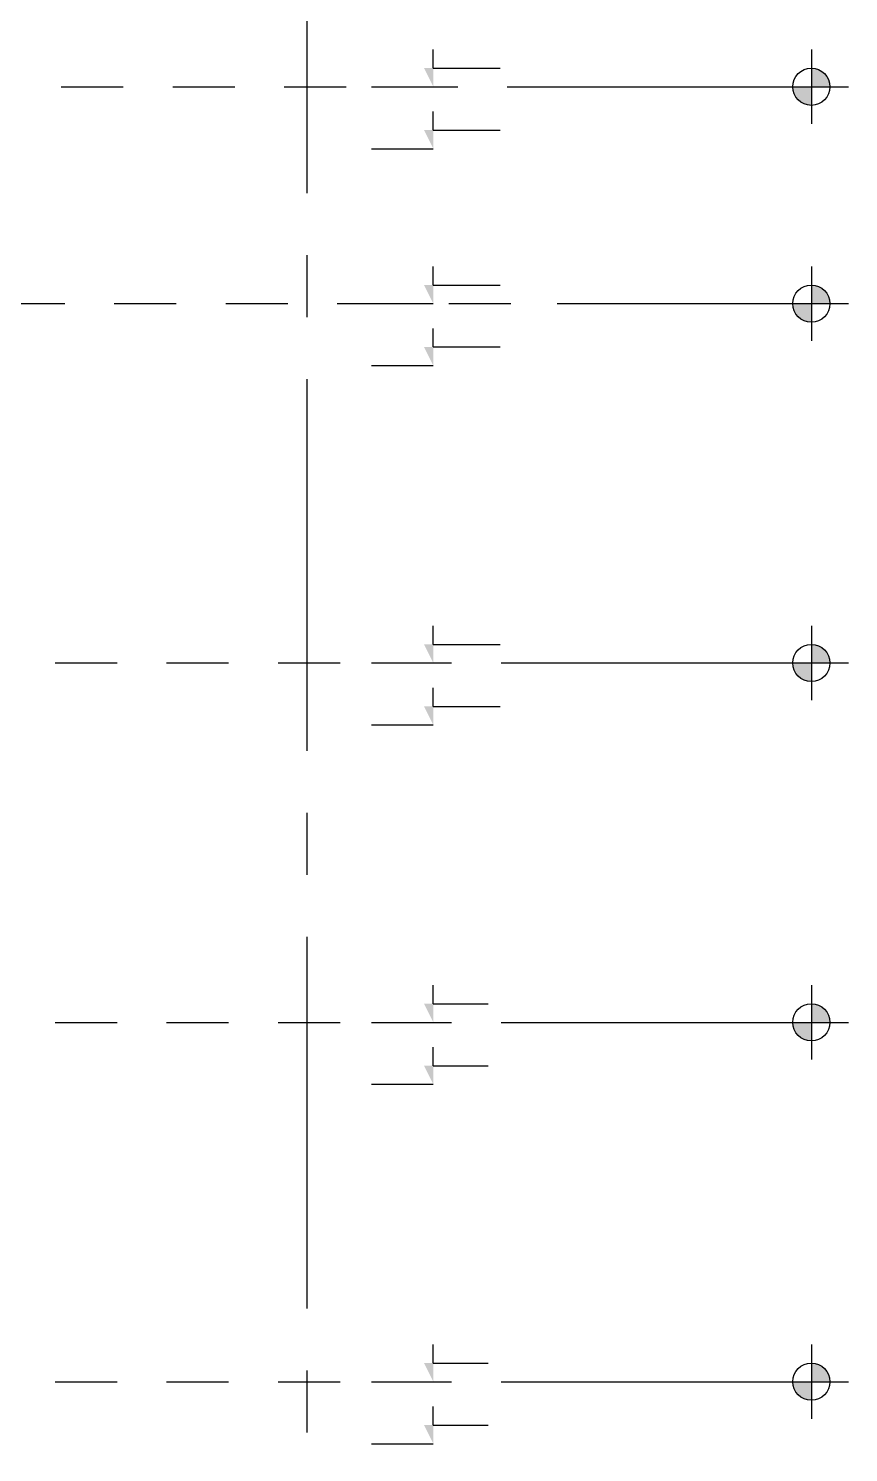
# Model space of a CAD drawing. Header units: metres. Extents: x -220 to 294, y -29 to 18.
# Drawn here: x -190.854 to -189.199, y 1.907 to 4.78 of the extents above; entities that cross this region are included whole.
import ezdxf

# ---------------------------------------------------------------- set-up
doc = ezdxf.new("R2010")
doc.units = ezdxf.units.M
doc.header["$MEASUREMENT"] = 0
doc.linetypes.add('CENTER2', pattern=[1.125, 0.75, -0.125, 0.125, -0.125])
doc.linetypes.add('DASHED4', pattern=[0.1875, 0.125, -0.0625])
for name, color, linetype in [('Cizgi', 7, 'Continuous'), ('Kesit_Kot', 7, 'Continuous'), ('Standart', 7, 'Continuous')]:
    doc.layers.add(name, color=color, linetype=linetype)

msp = doc.modelspace()

# ---------------------------------------------------------------- hatches: boundary and pattern name
at = {"layer": 'Kesit_Kot', "linetype": 'Continuous', "lineweight": -3}
for points in [[(-190.0365, 4.6625), (-190.0552, 4.7), (-190.0365, 4.7)], [(-190.0365, 4.5375), (-190.0552, 4.575), (-190.0365, 4.575)], [(-190.0365, 4.225), (-190.0552, 4.2625), (-190.0365, 4.2625)], [(-190.0365, 4.1), (-190.0552, 4.1375), (-190.0365, 4.1375)], [(-190.0365, 3.5), (-190.0552, 3.5375), (-190.0365, 3.5375)], [(-190.0365, 3.375), (-190.0552, 3.4125), (-190.0365, 3.4125)], [(-190.0365, 2.775), (-190.0552, 2.8125), (-190.0365, 2.8125)], [(-190.0365, 2.65), (-190.0552, 2.6875), (-190.0365, 2.6875)], [(-190.0365, 2.05), (-190.0552, 2.0875), (-190.0365, 2.0875)], [(-190.0365, 1.925), (-190.0552, 1.9625), (-190.0365, 1.9625)]]:
    msp.add_hatch(color=216, dxfattribs=at).paths.add_polyline_path(points)
at = {"layer": 'Standart', "linetype": 'Continuous', "lineweight": -3}
for points in [[(-189.236, 4.6625), (-189.2363, 4.6667), (-189.237, 4.6708), (-189.2381, 4.6749), (-189.2398, 4.6788), (-189.2418, 4.6825), (-189.2442, 4.6859), (-189.247, 4.689), (-189.2502, 4.6918), (-189.2536, 4.6943), (-189.2573, 4.6963), (-189.2612, 4.6979), (-189.2652, 4.6991), (-189.2693, 4.6998), (-189.2735, 4.7), (-189.2735, 4.6625)], [(-189.311, 4.6625), (-189.3108, 4.6583), (-189.3101, 4.6542), (-189.3089, 4.6501), (-189.3073, 4.6462), (-189.3053, 4.6425), (-189.3029, 4.6391), (-189.3001, 4.636), (-189.2969, 4.6332), (-189.2935, 4.6307), (-189.2898, 4.6287), (-189.2859, 4.6271), (-189.2819, 4.6259), (-189.2777, 4.6252), (-189.2735, 4.625), (-189.2735, 4.6625)], [(-189.236, 4.225), (-189.2363, 4.2292), (-189.237, 4.2333), (-189.2381, 4.2374), (-189.2398, 4.2413), (-189.2418, 4.245), (-189.2442, 4.2484), (-189.247, 4.2515), (-189.2502, 4.2543), (-189.2536, 4.2568), (-189.2573, 4.2588), (-189.2612, 4.2604), (-189.2652, 4.2616), (-189.2693, 4.2623), (-189.2735, 4.2625), (-189.2735, 4.225)], [(-189.311, 4.225), (-189.3108, 4.2208), (-189.3101, 4.2167), (-189.3089, 4.2126), (-189.3073, 4.2087), (-189.3053, 4.205), (-189.3029, 4.2016), (-189.3001, 4.1985), (-189.2969, 4.1957), (-189.2935, 4.1932), (-189.2898, 4.1912), (-189.2859, 4.1896), (-189.2819, 4.1884), (-189.2777, 4.1877), (-189.2735, 4.1875), (-189.2735, 4.225)], [(-189.236, 3.5), (-189.2363, 3.5042), (-189.237, 3.5083), (-189.2381, 3.5124), (-189.2398, 3.5163), (-189.2418, 3.52), (-189.2442, 3.5234), (-189.247, 3.5265), (-189.2502, 3.5293), (-189.2536, 3.5318), (-189.2573, 3.5338), (-189.2612, 3.5354), (-189.2652, 3.5366), (-189.2693, 3.5373), (-189.2735, 3.5375), (-189.2735, 3.5)], [(-189.311, 3.5), (-189.3108, 3.4958), (-189.3101, 3.4917), (-189.3089, 3.4876), (-189.3073, 3.4837), (-189.3053, 3.48), (-189.3029, 3.4766), (-189.3001, 3.4735), (-189.2969, 3.4707), (-189.2935, 3.4682), (-189.2898, 3.4662), (-189.2859, 3.4646), (-189.2819, 3.4634), (-189.2777, 3.4627), (-189.2735, 3.4625), (-189.2735, 3.5)], [(-189.236, 2.775), (-189.2363, 2.7792), (-189.237, 2.7833), (-189.2381, 2.7874), (-189.2398, 2.7913), (-189.2418, 2.795), (-189.2442, 2.7984), (-189.247, 2.8015), (-189.2502, 2.8043), (-189.2536, 2.8068), (-189.2573, 2.8088), (-189.2612, 2.8104), (-189.2652, 2.8116), (-189.2693, 2.8123), (-189.2735, 2.8125), (-189.2735, 2.775)], [(-189.311, 2.775), (-189.3108, 2.7708), (-189.3101, 2.7667), (-189.3089, 2.7626), (-189.3073, 2.7587), (-189.3053, 2.755), (-189.3029, 2.7516), (-189.3001, 2.7485), (-189.2969, 2.7457), (-189.2935, 2.7432), (-189.2898, 2.7412), (-189.2859, 2.7396), (-189.2819, 2.7384), (-189.2777, 2.7377), (-189.2735, 2.7375), (-189.2735, 2.775)], [(-189.236, 2.05), (-189.2363, 2.0542), (-189.237, 2.0583), (-189.2381, 2.0624), (-189.2398, 2.0663), (-189.2418, 2.07), (-189.2442, 2.0734), (-189.247, 2.0765), (-189.2502, 2.0793), (-189.2536, 2.0818), (-189.2573, 2.0838), (-189.2612, 2.0854), (-189.2652, 2.0866), (-189.2693, 2.0873), (-189.2735, 2.0875), (-189.2735, 2.05)], [(-189.311, 2.05), (-189.3108, 2.0458), (-189.3101, 2.0417), (-189.3089, 2.0376), (-189.3073, 2.0337), (-189.3053, 2.03), (-189.3029, 2.0266), (-189.3001, 2.0235), (-189.2969, 2.0207), (-189.2935, 2.0182), (-189.2898, 2.0162), (-189.2859, 2.0146), (-189.2819, 2.0134), (-189.2777, 2.0127), (-189.2735, 2.0125), (-189.2735, 2.05)]]:
    msp.add_hatch(color=216, dxfattribs=at).paths.add_polyline_path(points)

# ---------------------------------------------------------------- linework, layer by layer
at = {"layer": 'Cizgi', "color": 73, "linetype": 'DASHED4', "lineweight": -3}
for points in [[(-191.9123, 4.6625), (-189.5365, 4.6625)], [(-190.9053, 4.225), (-189.5365, 4.225)], [(-191.0248, 3.5), (-189.5365, 3.5)], [(-191.0248, 2.775), (-189.5365, 2.775)], [(-191.0248, 2.05), (-189.5365, 2.05)]]:
    msp.add_lwpolyline(points, dxfattribs=at)
at = {"layer": 'Kesit_Kot', "color": 216, "linetype": 'Continuous', "lineweight": -3}
for points in [[(-190.0365, 4.7), (-190.0365, 4.7375)], [(-190.0365, 4.7), (-189.9017, 4.7)], [(-190.1615, 4.6625), (-190.0365, 4.6625)], [(-190.0365, 4.575), (-190.0365, 4.6125)], [(-190.0365, 4.575), (-189.9017, 4.575)], [(-190.1615, 4.5375), (-190.0365, 4.5375)], [(-190.0365, 4.2625), (-190.0365, 4.3)], [(-190.0365, 4.2625), (-189.9017, 4.2625)], [(-190.1615, 4.225), (-190.0365, 4.225)], [(-190.0365, 4.1375), (-190.0365, 4.175)], [(-190.0365, 4.1375), (-189.9017, 4.1375)], [(-190.1615, 4.1), (-190.0365, 4.1)], [(-190.0365, 3.5375), (-190.0365, 3.575)], [(-190.0365, 3.5375), (-189.9017, 3.5375)], [(-190.1615, 3.5), (-190.0365, 3.5)], [(-190.0365, 3.4125), (-190.0365, 3.45)], [(-190.0365, 3.4125), (-189.9017, 3.4125)], [(-190.1615, 3.375), (-190.0365, 3.375)], [(-190.0365, 2.8125), (-190.0365, 2.85)], [(-190.0365, 2.8125), (-189.926, 2.8125)], [(-190.1615, 2.775), (-190.0365, 2.775)], [(-190.0365, 2.6875), (-190.0365, 2.725)], [(-190.0365, 2.6875), (-189.926, 2.6875)], [(-190.1615, 2.65), (-190.0365, 2.65)], [(-190.0365, 2.0875), (-190.0365, 2.125)], [(-190.0365, 2.0875), (-189.926, 2.0875)], [(-190.1615, 2.05), (-190.0365, 2.05)], [(-190.0365, 1.9625), (-190.0365, 2)], [(-190.0365, 1.9625), (-189.926, 1.9625)], [(-190.1615, 1.925), (-190.0365, 1.925)]]:
    msp.add_lwpolyline(points, dxfattribs=at)
at = {"layer": 'Standart', "color": 251, "linetype": 'CENTER2', "lineweight": -3}
msp.add_lwpolyline([(-190.292, 5.1976), (-190.292, 0.1125)], dxfattribs=at)
at = {"layer": 'Standart', "color": 216, "linetype": 'Continuous', "lineweight": -3}
for points in [[(-189.2735, 4.7375), (-189.2735, 4.5875)], [(-189.7865, 4.6625), (-189.3485, 4.6625)], [(-189.3485, 4.6625), (-189.1985, 4.6625)], [(-189.2735, 4.3), (-189.2735, 4.15)], [(-189.7865, 4.225), (-189.3485, 4.225)], [(-189.3485, 4.225), (-189.1985, 4.225)], [(-189.2735, 3.575), (-189.2735, 3.425)], [(-189.7865, 3.5), (-189.3485, 3.5)], [(-189.3485, 3.5), (-189.1985, 3.5)], [(-189.2735, 2.85), (-189.2735, 2.7)], [(-189.7865, 2.775), (-189.3485, 2.775)], [(-189.3485, 2.775), (-189.1985, 2.775)], [(-189.2735, 2.125), (-189.2735, 1.975)], [(-189.7865, 2.05), (-189.3485, 2.05)], [(-189.3485, 2.05), (-189.1985, 2.05)]]:
    msp.add_lwpolyline(points, dxfattribs=at)
for centre in [(-189.2735, 4.6625), (-189.2735, 4.225), (-189.2735, 3.5), (-189.2735, 2.775), (-189.2735, 2.05)]:
    msp.add_circle(centre, 0.0375, dxfattribs=at)

doc.saveas('drawing.dxf')
